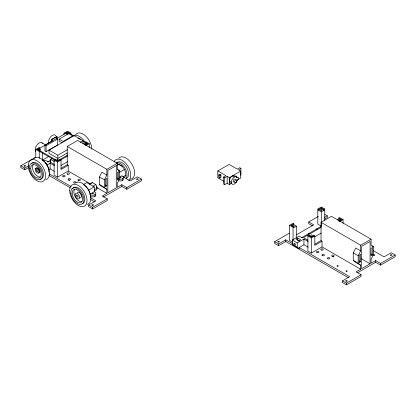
<?xml version="1.0" encoding="UTF-8"?>
<svg xmlns="http://www.w3.org/2000/svg" width="416" height="416" viewBox="0 0 416 416"><rect width="100%" height="100%" fill="white"/><g stroke="black" fill="none" stroke-linecap="round" stroke-linejoin="round"><path stroke-width="0.62" d="M106.86 189.342L101.904 186.482L99.424 184.501L99.424 177.018L101.904 172.182L106.86 175.042L104.38 179.878L104.38 187.366L106.86 189.342L106.86 193.346L102.3 195.978L107.255 198.838L107.255 200.554L92.638 208.993L88.676 206.705L88.676 204.989L95.857 200.84L90.246 197.6M360.667 265.216L355.711 262.356L353.236 260.374L353.236 252.892L355.711 248.05L360.667 250.916L358.192 255.752L358.192 263.234L360.667 265.216L360.667 269.22L356.112 271.851L361.062 274.711L361.062 276.427L346.45 284.866L342.488 282.578L342.488 280.862L349.669 276.713L299.135 247.541L299.135 248.685L292.297 244.332L292.297 240.042L299.135 236.096L301.761 237.614L321.23 226.372M237.094 177.559L237.375 177.356A1.752 1.009 -60 0 1 238.612 178.069A1.752 1.009 -60 0 1 237.375 180.216L236.974 180.747A4.238 2.449 -60 0 1 232.45 184.283A4.238 2.449 -60 0 1 232.45 178.979A4.238 2.449 -60 0 1 236.974 177.289L237.094 177.559L235.113 176.415L235.394 176.212A1.752 1.009 -60 0 1 236.59 176.582M51.766 141.773L51.766 139.344L56.82 136.427L57.065 139.084M51.766 139.344L57.065 136.568M35.76 157.654L35.76 149.438L39.229 147.436L39.972 147.867L37.248 149.438L39.972 151.013L39.972 151.871M64.002 134.399L64.002 133.136L67.47 131.134L70.938 133.136L70.938 134.399M44.954 145.08L56.347 138.497L57.486 139.157L57.486 145.049L46.093 151.627L44.954 150.972L44.954 145.08L46.093 145.735L57.486 139.157M51.813 141.315L37.742 149.438L57.564 160.883L67.657 155.054M56.763 138.46L67.47 132.278L74.074 136.089M59.145 139.142L68.708 133.624L72.67 135.912L63.112 141.43L59.145 139.142L59.145 141.144L62.119 142.86M35.76 149.438L39.229 151.445L39.972 151.013M70.938 133.136L70.195 133.567L67.47 131.992L64.745 133.567L64.002 133.136M28.631 167.575L24.762 169.806L20.8 167.518L20.8 165.802L35.417 157.362M67.366 152.932L57.86 158.423L49.041 153.332L49.041 150.124L74.209 135.595L83.028 140.686L83.028 143.889M20.8 165.802L24.762 168.09L28.631 165.859M42.754 159.936L48.802 156.442M61.027 168.319L67.22 164.741L67.22 146.437L77.626 140.431L117.26 163.311L117.26 169.031L119.74 171.012L119.74 178.495L117.26 183.336L117.26 187.34L121.82 184.709L126.776 187.569L141.388 179.13L141.388 180.846L126.776 189.285L121.82 186.425L103.418 197.049M43.748 161.132L45.323 160.222L47.949 161.741L50.731 160.134M50.627 163.15L50.627 159.453L52.302 158.486M49.041 150.124L57.86 155.22L67.366 149.729M80.231 142.303L83.028 140.686M50.747 161.096L49.634 161.741L54.517 164.559M68.214 171.038L57.564 177.185L54.096 175.183L54.096 160.025L54.839 159.593L57.564 161.169L60.289 159.593L61.027 160.025L61.027 169.463L68.214 165.313L68.214 171.038L90.615 183.971M46.784 165.1L50.128 163.171L54.376 165.62M85.046 145.012L87.287 143.718L82.883 141.175M85.602 144.976L87.781 143.718L85.056 142.147L85.8 141.716L89.268 143.718L89.268 147.508M60.367 160.176L67.657 155.969M54.096 160.025L57.564 162.027L61.027 160.025M85.8 145.72L89.268 143.718M48.526 169.816L50.128 168.891L54.376 171.345M61.027 165.459L67.735 161.585M67.22 146.437L106.86 169.317L117.26 163.311M83.626 184.449L86.84 182.593L94.276 186.883L94.276 191.745L89.814 194.319M116.995 165.183L118.602 164.258L122.314 166.4M89.326 184.304L92.342 182.562L95.81 184.564A4.378 2.527 60 0 1 95.81 190.289L94.302 191.157M92.794 186.306L95.81 184.564M88.379 190.284L94.276 186.883M119.605 172.26L124.426 169.473M94.032 189.883L97.048 188.141M119.688 177.07L121.919 175.786L122.564 176.155A3.151 1.82 0 0 1 123.063 178.355A3.151 1.82 0 0 1 119.517 179.202M106.86 185.91L105.373 186.768L105.373 179.332L106.86 178.474L106.86 185.91L105.206 184.959M118.747 179.046L117.26 179.904L117.26 172.468L118.747 171.61L118.747 179.046L117.099 178.09M122.949 176.909L126.032 175.126M88.676 204.989L92.638 207.277L107.255 198.838M223.782 181.324L217.802 177.871L217.802 170.95L229.102 164.429L237.25 169.135L239.725 167.7L240.942 168.402L240.942 175.323M218.795 174.84L219.788 174.268L220.927 174.923L220.927 177.497L219.934 178.074L218.795 177.414L218.795 174.84L219.934 175.495L220.927 174.923M231.395 183.409L229.398 184.564L227.167 183.279L224.692 184.709L223.475 184.007L223.475 177.086L225.956 175.656L217.802 170.95M223.475 177.086L224.692 177.783L227.167 176.353L229.398 177.642L240.692 171.122L240.692 178.043L236.818 180.279M240.942 168.402L238.462 169.832L240.692 171.122M292.547 242.19L289.572 240.474L289.572 225.311L293.041 223.309L293.784 223.74L293.784 224.598L296.509 226.169L296.509 237.988M324.75 209.009L324.007 209.435L321.282 207.865L318.557 209.435L318.557 210.298L321.282 211.869L321.282 226.169L317.814 224.167L317.814 209.009L321.282 207.007L324.75 209.009L324.75 220.381M293.784 223.74L291.06 225.311L293.784 226.886L293.784 227.744L296.509 226.169M291.606 225.857L293.784 224.598M318.557 210.298L321.282 208.723L324.007 210.298L324.007 209.435M289.572 225.311L293.041 227.313L293.784 226.886M321.282 211.869L324.007 210.298M348.546 277.784L285.756 241.53L278.574 245.679L274.612 243.391L274.612 241.675L289.224 233.236M312.598 225.909L308.745 223.683L308.745 221.967L318.302 216.45M274.612 241.675L278.574 243.963L285.756 239.814L292.495 243.703M324.563 217.412L327.324 215.816L327.324 217.532L324.563 219.128M296.41 234.811L313.7 224.827L308.745 221.967M314.839 244.192L321.032 240.614L321.032 222.31L331.438 216.304L371.072 239.184L371.072 244.904L373.547 246.886L373.547 254.368L371.072 259.21L371.072 263.214L375.632 260.582L380.583 263.442L395.2 255.003L395.2 256.719L380.583 265.158L375.632 262.298L357.781 272.6M297.773 238.087L296.036 239.086L298.912 240.744L300.643 239.746L297.773 238.087L297.773 240.661M321.23 227.344L303.446 237.614L307.788 240.12M322.026 246.912L311.371 253.058L307.902 251.056L307.902 235.898L308.646 235.466L311.371 237.042L314.096 235.466L314.839 235.898L314.839 245.336L322.026 241.186L322.026 246.912L360.667 269.22M341.047 220.137L338.868 218.878L338.868 218.02L339.612 217.589L343.08 219.591L343.08 223.382M292.297 240.042L297.253 242.902L303.94 239.044L308.188 241.493M309.192 236.012L311.371 234.754L313.55 236.012M337.236 219.82L338.868 218.878M338.868 221.166L341.593 219.591L338.868 218.02M307.902 235.898L311.371 237.9L314.839 235.898M339.612 221.593L343.08 219.591M314.564 236.917L321.23 233.064M299.135 247.541L303.94 244.764L308.188 247.213M321.032 222.31L360.667 245.19L371.072 239.184M360.667 261.784L359.18 262.642L359.18 255.206L360.667 254.348L360.667 261.784L359.018 260.832M372.559 254.92L371.072 255.778L371.072 248.342L372.559 247.478L372.559 254.92L370.906 253.963M370.079 263.786L361.66 268.648L361.66 246.334L370.079 241.472L370.079 263.786L361.119 258.612M342.488 280.862L346.45 283.15L361.062 274.711M317.814 209.009L318.557 209.435M324.849 214.386L327.324 215.816M395.2 255.003L391.238 252.715L384.051 256.864L373.386 250.702M371.899 245.934L373.547 246.886M232.393 175.911L234.374 177.055M229.398 181.106L231.379 182.25M353.236 252.892L358.192 255.752M321.032 240.614L322.026 241.186M353.236 260.374L358.192 263.234M292.297 244.332L299.135 248.685M141.388 179.13L137.426 176.842L130.244 180.991L122.944 176.774M117.536 169.744L119.74 171.012M41.876 142.745L45.734 144.976M99.424 177.018L104.38 179.878M67.22 164.741L68.214 165.313M99.424 184.501L104.38 187.366M39.946 151.627L54.257 159.89M50.627 159.453L54.46 161.663M96.699 186.451L96.699 187.309M96.777 187.528L106.86 193.346M45.396 163.041L46.836 163.873M94.276 191.745L94.916 192.119A3.151 1.82 0 0 1 94.916 194.693L94.916 196.409M49.254 173.935L71.152 186.576M48.766 175.37L70.07 187.668M90.251 199.321L94.739 201.911M380.583 263.442L380.583 265.158M375.632 260.582L375.632 262.298M360.667 245.19L360.667 250.916M346.45 283.15L346.45 284.866M321.282 207.865L321.282 208.723M311.371 237.9L311.371 253.058M303.94 239.044L303.94 244.764M297.253 242.902L297.253 247.198M293.041 227.313L293.041 239.949M285.756 239.814L285.756 241.53M278.574 243.963L278.574 245.679M229.398 177.642L229.398 184.564M227.167 176.353L227.167 183.279M224.692 177.783L224.692 184.709M219.934 175.495L219.934 178.074M126.776 187.569L126.776 189.285M122.564 178.729L122.564 180.445M121.82 184.709L121.82 186.425M106.86 169.317L106.86 175.042M92.638 207.277L92.638 208.993M57.86 155.22L57.86 158.423M57.564 162.027L57.564 177.185M56.82 136.427L56.82 138.856M52.01 139.485L52.01 141.372M50.128 163.171L50.128 168.891M46.093 145.735L46.093 151.627M42.697 152.786L42.697 160.248M39.229 151.445L39.229 158.392M24.762 168.09L24.762 169.806M40.368 177.091A7.426 4.29 60 0 1 34.029 172.463A7.426 4.29 60 0 1 33.197 164.663M42.5 160.108A9.282 5.361 60 0 1 48.916 172.333M31.772 163.202A9.23 5.33 60 0 1 41.954 168.823A9.23 5.33 60 0 1 39.962 179.202M33.712 158.704A12.262 7.077 60 0 1 46.946 165.006A12.262 7.077 60 0 1 45.786 179.618M35.797 168.761A2.803 1.617 60 0 1 39.047 169.343A2.803 1.617 60 0 1 38.386 172.858M95.42 194.21A3.151 1.82 0 0 1 94.609 196.565A3.151 1.82 0 0 1 90.459 196.409M94.916 194.693A3.151 1.82 0 0 1 90.459 194.693M91.432 183.3A4.378 2.527 60 0 1 92.342 182.562M76.081 182.655A12.262 7.077 60 0 1 88.852 190.674A12.262 7.077 60 0 1 87.183 204.35M72.556 188.687A9.23 5.33 60 0 1 82.54 192.156A9.23 5.33 60 0 1 82.321 203.783M81.765 201.817A7.426 4.29 60 0 1 75.426 197.194A7.426 4.29 60 0 1 74.589 189.389M84.323 185.11A9.282 5.361 60 0 1 90.314 195.255M77.21 192.65A3.151 1.82 60 0 1 80.907 194.501A3.151 1.82 60 0 1 79.716 197.87M39.546 149.963A0.702 0.406 0 0 1 39.905 149.963M57.065 160.368A0.702 0.406 0 0 1 58.058 160.368M66.862 134.134A0.702 0.406 0 0 1 67.964 134.051M35.719 151.757A5.533 3.198 -60 0 1 37.149 144.752A5.533 3.198 -60 0 1 42.494 143.322M48.604 143.224A5.533 3.198 -60 0 1 50.887 136.562A5.533 3.198 -60 0 1 55.775 135.658M123.38 178.688A3.151 1.82 0 0 1 122.252 180.606A3.151 1.82 0 0 1 118.758 180.736M118.851 158.179A12.262 7.077 60 0 1 132.35 164.944A12.262 7.077 60 0 1 130.291 179.192M114.083 161.793A12.262 7.077 60 0 1 126.589 164.289A12.262 7.077 60 0 1 128.731 180.518M116.106 162.999A9.282 5.361 60 0 1 124.758 167.846A9.282 5.361 60 0 1 126.022 178.464M116.579 162.952A9.282 5.361 60 0 1 126.344 166.93A9.282 5.361 60 0 1 126.495 178.412M117.312 164.507A7.426 4.29 60 0 1 124.675 169.879A7.426 4.29 60 0 1 123.703 177.819M56.956 160.394A0.702 0.406 0 0 1 58.167 160.394M39.374 149.947A0.702 0.406 0 0 1 40.076 149.947M66.794 134.176A0.702 0.406 0 0 1 67.964 133.994M47.58 161.959A1.227 0.707 0 0 1 48.329 161.626M68.739 180.346A1.227 0.707 0 0 1 69.966 180.346M75.618 134.779A12.262 7.077 60 0 1 85.368 135.746A12.262 7.077 60 0 1 91.796 149.126M73.133 135.73A12.262 7.077 60 0 1 85.067 142.262M77.88 138.143A9.282 5.361 60 0 1 80.444 139.578M298.49 241.14A1.05 0.608 60 0 1 299.4 241.056M316.134 229.419A1.227 0.707 0 0 1 317.637 228.92M308.703 234.078A1.227 0.707 0 0 1 309.566 233.21M301.584 237.687A1.227 0.707 0 0 1 302.77 237.5M338.51 220.652A0.702 0.406 0 0 1 338.993 220.054A0.702 0.406 0 0 1 339.804 220.522A0.702 0.406 0 0 1 338.764 220.802M332.608 256.807A1.227 0.707 0 0 1 333.538 256.88M230.896 183.238A4.238 2.449 -60 0 1 230.277 178.147A4.238 2.449 -60 0 1 234.993 176.145M234.073 181.99A1.648 0.952 -60 0 1 233.553 180.04A1.648 0.952 -60 0 1 235.503 179.52M76.778 195.213L76.71 195.276A1.05 0.608 60 0 0 77.355 196.934A1.05 0.608 60 0 0 78 196.019L76.778 195.213M116.272 165.599L107.848 170.461L107.848 192.774L116.272 187.912L116.272 165.599M30.711 168.319A7.426 4.29 60 0 0 38.584 178.121A7.426 4.29 60 0 0 38.584 167.617A7.426 4.29 60 0 0 30.711 168.319M29.489 168.6A9.23 5.33 60 0 0 39.936 179.624A9.23 5.33 60 0 0 38.459 165.828A9.23 5.33 60 0 0 29.489 168.6M28.283 165.771A12.262 7.077 60 0 0 41.288 181.953A12.262 7.077 60 0 0 41.288 164.611A12.262 7.077 60 0 0 28.283 165.771M35.22 169.655A2.803 1.617 60 0 0 38.308 173.17A2.803 1.617 60 0 0 38.069 169.083A2.803 1.617 60 0 0 35.22 169.655M36.332 170.134A1.227 0.707 60 0 0 37.632 171.751A1.227 0.707 60 0 0 37.632 170.019A1.227 0.707 60 0 0 36.332 170.134M92.342 193.721A0.629 0.364 0 0 0 93.397 193.554A0.629 0.364 0 0 0 92.622 193.112A0.629 0.364 0 0 0 92.342 193.721M69.675 190.502A12.262 7.077 60 0 0 82.68 206.679A12.262 7.077 60 0 0 82.68 189.337A12.262 7.077 60 0 0 69.675 190.502M70.881 193.326A9.23 5.33 60 0 0 81.328 204.355A9.23 5.33 60 0 0 79.851 190.559A9.23 5.33 60 0 0 70.881 193.326M72.103 193.045A7.426 4.29 60 0 0 79.981 202.847A7.426 4.29 60 0 0 79.981 192.343A7.426 4.29 60 0 0 72.103 193.045M75.124 194.792A3.151 1.82 60 0 0 78.468 198.952A3.151 1.82 60 0 0 78.468 194.49A3.151 1.82 60 0 0 75.124 194.792M66.976 133.708A0.702 0.406 0 0 0 68.146 133.526A0.702 0.406 0 0 0 67.288 133.032A0.702 0.406 0 0 0 66.976 133.708M84.958 144.071A0.702 0.406 0 0 0 86.008 143.718A0.702 0.406 0 0 0 84.958 143.369A0.702 0.406 0 0 0 84.958 144.071M57.065 160.025A0.702 0.406 0 0 0 58.24 159.843A0.702 0.406 0 0 0 57.382 159.349A0.702 0.406 0 0 0 57.065 160.025M39.374 149.791A0.702 0.406 0 0 0 40.425 149.438A0.702 0.406 0 0 0 39.374 149.089A0.702 0.406 0 0 0 39.374 149.791M120.12 177.814A0.629 0.364 0 0 0 121.061 177.502A0.629 0.364 0 0 0 120.12 177.185A0.629 0.364 0 0 0 120.12 177.814M24.216 166.114A0.77 0.447 0 0 0 25.506 165.916A0.77 0.447 0 0 0 24.565 165.37A0.77 0.447 0 0 0 24.216 166.114M92.253 205.374A0.77 0.447 0 0 0 93.408 204.989A0.77 0.447 0 0 0 92.253 204.604A0.77 0.447 0 0 0 92.253 205.374M67.6 174.226A1.227 0.707 0 0 0 69.441 173.612A1.227 0.707 0 0 0 67.6 172.999A1.227 0.707 0 0 0 67.6 174.226M63.034 176.597A1.227 0.707 0 0 0 65.088 176.28A1.227 0.707 0 0 0 63.586 175.417A1.227 0.707 0 0 0 63.034 176.597M78.499 180.518A1.227 0.707 0 0 0 80.34 179.904A1.227 0.707 0 0 0 78.499 179.291A1.227 0.707 0 0 0 78.499 180.518M74.188 183.004A1.227 0.707 0 0 0 76.029 182.39A1.227 0.707 0 0 0 74.188 181.776A1.227 0.707 0 0 0 74.188 183.004M68.739 179.858A1.227 0.707 0 0 0 70.58 179.244A1.227 0.707 0 0 0 68.739 178.63A1.227 0.707 0 0 0 68.739 179.858M136.88 179.447A0.77 0.447 0 0 0 138.169 179.244A0.77 0.447 0 0 0 137.228 178.703A0.77 0.447 0 0 0 136.88 179.447M373.927 255.403A0.629 0.364 0 0 0 374.873 255.091A0.629 0.364 0 0 0 373.927 254.774A0.629 0.364 0 0 0 373.927 255.403M311.022 236.818A0.702 0.406 0 0 0 312.073 236.47A0.702 0.406 0 0 0 311.022 236.116A0.702 0.406 0 0 0 311.022 236.818M320.928 210.501A0.702 0.406 0 0 0 321.979 210.153A0.702 0.406 0 0 0 320.928 209.804A0.702 0.406 0 0 0 320.928 210.501M346.284 271.367A0.629 0.364 0 0 0 347.23 271.05A0.629 0.364 0 0 0 346.284 270.738A0.629 0.364 0 0 0 346.284 271.367M294.029 243.906A1.05 0.608 60 0 0 295.147 245.294A1.05 0.608 60 0 0 295.147 243.807A1.05 0.608 60 0 0 294.029 243.906M293.186 226.522A0.702 0.406 0 0 0 294.237 226.169A0.702 0.406 0 0 0 293.186 225.82A0.702 0.406 0 0 0 293.186 226.522M337.236 266.162A0.629 0.364 0 0 0 338.291 265.996A0.629 0.364 0 0 0 337.516 265.548A0.629 0.364 0 0 0 337.236 266.162M278.028 241.987A0.77 0.447 0 0 0 279.318 241.79A0.77 0.447 0 0 0 278.377 241.244A0.77 0.447 0 0 0 278.028 241.987M346.065 281.247A0.77 0.447 0 0 0 347.22 280.862A0.77 0.447 0 0 0 346.065 280.478A0.77 0.447 0 0 0 346.065 281.247M321.157 249.985A1.227 0.707 0 0 0 323.206 249.668A1.227 0.707 0 0 0 321.708 248.799A1.227 0.707 0 0 0 321.157 249.985M316.846 252.47A1.227 0.707 0 0 0 318.895 252.153A1.227 0.707 0 0 0 317.398 251.29A1.227 0.707 0 0 0 316.846 252.47M332.311 256.391A1.227 0.707 0 0 0 334.152 255.778A1.227 0.707 0 0 0 332.311 255.164A1.227 0.707 0 0 0 332.311 256.391M328 258.877A1.227 0.707 0 0 0 329.841 258.263A1.227 0.707 0 0 0 328 257.65A1.227 0.707 0 0 0 328 258.877M322.551 255.731A1.227 0.707 0 0 0 324.392 255.117A1.227 0.707 0 0 0 322.551 254.504A1.227 0.707 0 0 0 322.551 255.731M390.692 255.32A0.77 0.447 0 0 0 391.981 255.117A0.77 0.447 0 0 0 391.035 254.576A0.77 0.447 0 0 0 390.692 255.32M236.018 182.416A1.648 0.952 -60 0 0 236.538 179.863A1.648 0.952 -60 0 0 234.588 181.589A1.648 0.952 -60 0 0 236.018 182.416"/></g></svg>
